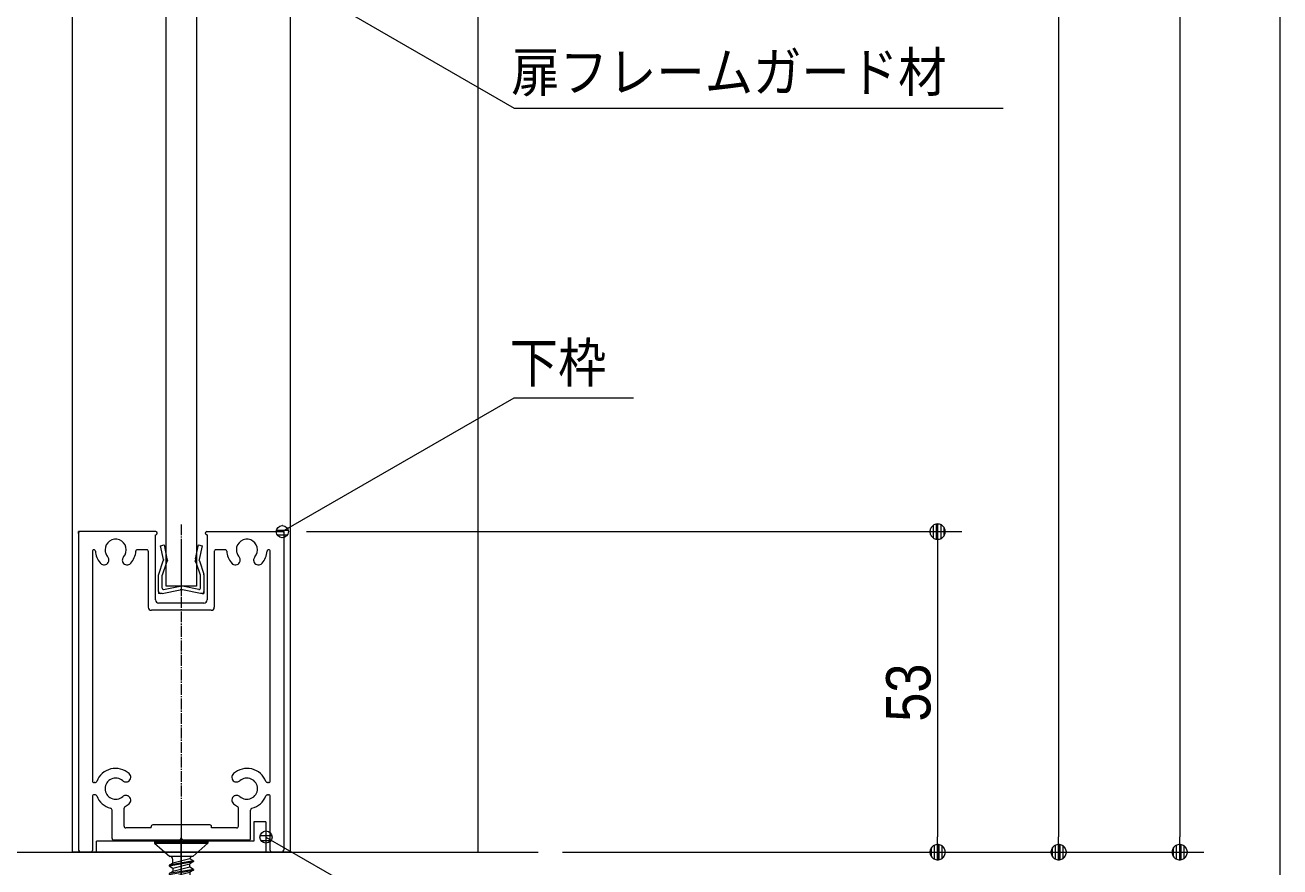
# Model space of a CAD drawing. Units: millimetres, scale not verified. Extents: x -6062 to 6062, y -3045 to 3045.
# Drawn here: x 1176 to 2212, y -1912 to -1216 of the extents above; entities that cross this region are included whole.
import ezdxf
from ezdxf.enums import TextEntityAlignment as Align

# ---------------------------------------------------------------- set-up
doc = ezdxf.new("R2010")
doc.units = ezdxf.units.MM
doc.header["$LTSCALE"] = 20
doc.linetypes.add('CHAIN2', pattern=[12, 9, -1, 1, -1])
for name, color, linetype, lineweight in [('0-1_0', 7, 'Continuous', 9), ('0-2_2寸法-1', 7, 'Continuous', 9), ('0-3_2寸法-3', 7, 'Continuous', 9), ('0-4_3一般', 7, 'Continuous', 9), ('0-5_1図面枠', 7, 'Continuous', 9)]:
    doc.layers.add(name, color=color, linetype=linetype, lineweight=lineweight)
doc.styles.add('ＭＳ ゴシック', font='')
doc.styles.add('ＭＳ Ｐゴシック', font='')
doc.styles.get('ＭＳ ゴシック').set_extended_font_data('MS Gothic')
doc.styles.get('ＭＳ Ｐゴシック').set_extended_font_data('MS PGothic')

# ---------------------------------------------------------------- blocks, each defined once
blk = doc.blocks.new('グループ-57')
at = {"layer": '0-4_3一般'}
blk.add_line((47343.7, -38000), (67743.7, -38000), dxfattribs=at)
blk = doc.blocks.new('グループ-107')
at = {"layer": '0-4_3一般'}
for p, q in [((60043.7, -38000), (60043.7, 21004.9)), ((63643.7, 21004.9), (63643.7, -38000)), ((61843.7, -37327.7), (61843.7, -39027.7)), ((63643.7, -38000), (60043.7, -38000))]:
    blk.add_line(p, q, dxfattribs=at)
blk.add_lwpolyline([(62093.7, 16604.9), (62093.7, -33600), (61593.7, -33600), (61593.7, 16604.9)], close=True, dxfattribs=at)
blk = doc.blocks.new('グループ-108')
at = {"layer": '0-4_3一般'}
for p, q in [((61500, -32932.4), (61558.7, -32920)), ((61548, -33159.5), (61500, -32932.4)), ((61558.7, -32920), (61606.7, -33147.1)), ((62080.6, -33147.1), (62128.7, -32920)), ((62128.7, -32920), (62187.4, -32932.4)), ((62187.4, -32932.4), (62139.3, -33159.5)), ((61545, -33184.8), (61550.8, -33172.6)), ((61548, -33159.5), (61550.8, -33172.6)), ((61599.3, -33210.5), (61613.7, -33180)), ((61606.7, -33147.1), (61613.7, -33180)), ((61843.7, -33000), (61843.7, -33752)), ((62080.6, -33147.1), (62073.7, -33180)), ((62088, -33210.5), (62073.7, -33180)), ((62139.3, -33159.5), (62136.5, -33172.6)), ((62142.3, -33184.8), (62136.5, -33172.6)), ((61471.5, -33400.5), (61545, -33184.8)), ((61599.3, -33210.5), (61528.7, -33420)), ((62158.7, -33420), (62088, -33210.5)), ((62142.3, -33184.8), (62215.8, -33400.5)), ((61468.7, -33690), (61468.7, -33413.3)), ((61528.7, -33635.8), (61528.7, -33420)), ((62158.7, -33635.8), (62158.7, -33420)), ((62218.7, -33413.3), (62218.7, -33690)), ((61468.7, -33690), (61468.7, -33720)), ((61498.7, -33720), (61468.7, -33720)), ((61528.7, -33720), (61498.7, -33720)), ((61528.7, -33720), (61825, -33661.8)), ((61552.4, -33655.5), (61825, -33601.8)), ((62134.9, -33655.5), (61862.3, -33601.8)), ((62158.7, -33720), (61862.3, -33661.8)), ((62188.7, -33720), (62158.7, -33720)), ((62188.7, -33720), (62218.7, -33720)), ((62218.7, -33690), (62218.7, -33720))]:
    blk.add_line(p, q, dxfattribs=at)
for centre, radius, start, end in [((61508.9, -33167.7), 40, 334.72228, 353.33323), ((61508.9, -33167.7), 40, 353.33323, 11.94418), ((61508.9, -33167.7), 100, 334.72228, 353.33323), ((61508.9, -33167.7), 100, 353.33323, 11.94418), ((62178.5, -33167.7), 100, 168.05582, 186.66677), ((62178.5, -33167.7), 100, 186.66677, 205.27772), ((62178.5, -33167.7), 40, 168.05582, 186.66677), ((62178.5, -33167.7), 40, 186.66677, 205.27772), ((61498.7, -33413.3), 30, 167.36114, 180), ((61498.7, -33413.3), 30, 154.72228, 167.36114), ((62188.7, -33413.3), 30, 12.63886, 25.27772), ((62188.7, -33413.3), 30, 0, 12.63886), ((61498.7, -33690), 30, 180, 225), ((61498.7, -33690), 30, 225, 270), ((61548.7, -33635.8), 20, 180, 230.3825), ((61548.7, -33635.8), 20, 230.3825, 280.76501), ((61843.7, -33700), 100, 95.3825, 100.76501), ((61843.7, -33760), 100, 95.3825, 100.76501), ((61843.7, -33700), 100, 90, 95.3825), ((61843.7, -33760), 100, 90, 95.3825), ((61843.7, -33700), 100, 84.6175, 90), ((61843.7, -33760), 100, 84.6175, 90), ((61843.7, -33700), 100, 79.23499, 84.6175), ((61843.7, -33760), 100, 79.23499, 84.6175), ((62138.7, -33635.8), 20, 259.23499, 309.6175), ((62138.7, -33635.8), 20, 309.6175, 0), ((62188.7, -33690), 30, 270, 315), ((62188.7, -33690), 30, 315, 0)]:
    blk.add_arc(centre, radius, start, end, dxfattribs=at)
blk = doc.blocks.new('グループ-110')
at = {"layer": '0-4_3一般'}
for p, q in [((61403.7, -37830), (61403.7, -37850)), ((61403.7, -37830), (62283.7, -37830)), ((61403.7, -37850), (61653.7, -38070)), ((61403.7, -37850), (62283.7, -37850)), ((61843.7, -37810), (61843.7, -37761.7)), ((61843.7, -39153.6), (61843.7, -37810)), ((62033.7, -38070), (62283.7, -37850)), ((62283.7, -37830), (62283.7, -37850)), ((62043.7, -38143.3), (61643.7, -38214)), ((62033.7, -38070), (61653.7, -38070)), ((61703.7, -38179.4), (61703.7, -38120)), ((62043.7, -38143.3), (62043.7, -38156.7)), ((61703.7, -38179.4), (61643.7, -38214)), ((61643.7, -38214), (61643.7, -38227.3)), ((61643.7, -38227.3), (61703.7, -38262)), ((62043.7, -38284.7), (61643.7, -38355.3)), ((61703.7, -38320.7), (61643.7, -38355.3)), ((61643.7, -38355.3), (61643.7, -38368.7)), ((61703.7, -38262), (61983.7, -38191.3)), ((61703.7, -38262), (61703.7, -38320.7)), ((61703.7, -38403.3), (61983.7, -38332.6)), ((61983.7, -38250), (61983.7, -38191.3)), ((61983.7, -38332.6), (61983.7, -38391.4)), ((62043.7, -38284.7), (62043.7, -38298)), ((61643.7, -38368.7), (61703.7, -38403.3)), ((62043.7, -38426), (61643.7, -38496.7)), ((61703.7, -38462), (61643.7, -38496.7)), ((61643.7, -38496.7), (61643.7, -38510)), ((61643.7, -38510), (61703.7, -38544.6)), ((61645.8, -38638), (62043.7, -38567.3)), ((61703.7, -38462), (61703.7, -38403.3)), ((61703.7, -38544.6), (61983.7, -38474)), ((61703.7, -38604.6), (61703.7, -38544.6)), ((61983.7, -38474), (61983.7, -38532.7)), ((62043.7, -38426), (62043.7, -38439.3)), ((62043.7, -38567.3), (62043.7, -38580.7)), ((61703.7, -38604.6), (61645.8, -38638)), ((61645.8, -38638), (61647.7, -38651.3)), ((62043.7, -38580.7), (61647.7, -38651.3)), ((61694.6, -38779.3), (62024.5, -38708.7)), ((61694.6, -38779.3), (61731.2, -38758.2)), ((61759.3, -38826.4), (61956.1, -38758.4)), ((61953.2, -38765.5), (61926.2, -38830.7)), ((62019.2, -38722), (61956.1, -38758.4)), ((61694.6, -38779.3), (61700.9, -38792.7)), ((61759.3, -38826.4), (61700.9, -38792.7)), ((61791.4, -38903.9), (61759.3, -38826.4)), ((61815.6, -38962.2), (61766.8, -38934)), ((61815.6, -38962.2), (61953.5, -38863.3)), ((61843.7, -39030), (61815.6, -38962.2)), ((61895.5, -38904.9), (61843.7, -39030))]:
    blk.add_line(p, q, dxfattribs=at)
for points in [[(61643.7, -38227.3), (62043.7, -38156.7), (61983.7, -38191.3)], [(62043.7, -38143.3), (61983.7, -38108.7), (61703.7, -38179.4)], [(61643.7, -38368.7), (62043.7, -38298), (61983.7, -38332.6)], [(62043.7, -38284.7), (61983.7, -38250), (61703.7, -38320.7)], [(61643.7, -38510), (62043.7, -38439.3), (61983.7, -38474)], [(62043.7, -38426), (61983.7, -38391.4), (61703.7, -38462)], [(62043.7, -38567.3), (61983.7, -38532.7), (61703.7, -38604.6)], [(61647.7, -38651.3), (61710.8, -38687.8), (61983.7, -38612.4), (62043.7, -38580.7)], [(62024.5, -38708.7), (62019.2, -38722), (61700.9, -38792.7)], [(62024.5, -38708.7), (61977.6, -38681.6), (61731.2, -38758.2)], [(61760.6, -38920.7), (61926.2, -38830.7), (61959.7, -38850)]]:
    blk.add_lwpolyline(points, dxfattribs=at)
blk.add_lwpolyline([(61959.7, -38850), (61760.6, -38920.7), (61766.8, -38934), (61953.5, -38863.3)], close=True, dxfattribs=at)
for centre, radius, start, end in [((61653.7, -38120), 50, 45, 90), ((61653.7, -38120), 50, 0, 45), ((62033.7, -38120), 50, 128.85337, 167.70674), ((62033.7, -38120), 50, 90, 128.85337), ((62103.7, -38612.4), 400, 190.85321, 196.29264), ((62103.7, -38612.4), 400, 196.29264, 201.73206), ((61583.7, -38612.4), 400, 337.5, 338.04607), ((61583.7, -38612.4), 400, 338.04607, 338.59214), ((61583.7, -38612.4), 400, 350.04076, 355.02038), ((61583.7, -38612.4), 400, 355.02038, 0)]:
    blk.add_arc(centre, radius, start, end, dxfattribs=at)
blk = doc.blocks.new('グループ-112')
at = {"layer": '0-4_3一般'}
for p, q in [((60173.7, -32700), (60143.7, -32700)), ((60143.7, -32730), (60143.7, -32700)), ((60143.7, -32730), (60143.7, -37950)), ((61423.7, -32700), (60173.7, -32700)), ((61418.7, -32750), (61423.7, -32750)), ((61418.7, -33830), (61418.7, -32750)), ((61443.7, -32700), (61443.9, -32700)), ((61443.7, -32730), (61443.7, -32720)), ((62243.7, -32730), (62243.7, -32720)), ((62263.7, -32700), (63513.7, -32700)), ((62268.7, -32750), (62263.7, -32750)), ((62268.7, -32750), (62268.7, -33830)), ((63513.7, -32700), (63543.7, -32700)), ((63543.7, -32730), (63543.7, -32700)), ((63543.7, -37950), (63543.7, -32730)), ((61298.7, -32970), (61298.7, -32970)), ((60373.7, -33025), (60373.7, -36820)), ((60398.7, -33000), (60399.5, -33000)), ((61273.7, -33000), (61117.8, -33000)), ((61298.7, -33025), (61298.7, -33950)), ((62388.7, -33025), (62388.7, -33950)), ((62569.5, -33000), (62413.7, -33000)), ((63287.8, -33000), (63288.7, -33000)), ((63313.7, -36820), (63313.7, -33025)), ((62338.7, -34000), (61348.7, -34000)), ((62218.7, -33880), (61468.7, -33880)), ((60417.6, -36850), (60403.7, -36850)), ((63283.7, -36850), (63269.7, -36850)), ((60373.7, -37080), (60373.7, -37970)), ((60417.6, -37050), (60403.7, -37050)), ((63269.7, -37050), (63283.7, -37050)), ((63313.7, -37970), (63313.7, -37080)), ((60698.7, -37775), (60698.7, -37303.7)), ((60898.7, -37570), (60898.7, -37273)), ((62788.7, -37570), (62788.7, -37273)), ((62988.7, -37775), (62988.7, -37303.7)), ((61343.7, -37600), (60928.7, -37600)), ((61343.7, -37600), (61343.7, -37580)), ((62318.7, -37550), (61373.7, -37550)), ((62343.7, -37600), (62343.7, -37575)), ((62758.7, -37600), (62343.7, -37600)), ((61813.7, -37800), (60723.7, -37800)), ((61843.7, -37770), (61813.7, -37800)), ((61843.7, -37770), (61843.7, -37982.6)), ((61843.7, -37770), (61873.7, -37800)), ((62963.7, -37800), (61873.7, -37800)), ((60343.7, -38000), (60193.7, -38000)), ((63493.7, -38000), (63343.7, -38000))]:
    blk.add_line(p, q, dxfattribs=at)
at = {"layer": '0-4_3一般', "linetype": 'CHAIN2'}
blk.add_line((61843.7, -32579.3), (61843.7, -37770), dxfattribs=at)
at = {"layer": '0-4_3一般'}
for centre, radius, start, end in [((60173.7, -32730), 30, 135, 180), ((60173.7, -32730), 30, 90, 135), ((61423.7, -32720), 20, 45, 90), ((61423.7, -32730), 20, 270, 315), ((61423.7, -32720), 20, 0, 45), ((61423.7, -32730), 20, 315, 0), ((62263.7, -32720), 20, 135, 180), ((62263.7, -32730), 20, 180, 225), ((62263.7, -32720), 20, 90, 135), ((62263.7, -32730), 20, 225, 270), ((63513.7, -32730), 30, 45, 90), ((63513.7, -32730), 30, 0, 45), ((60758.7, -33000), 175, 124.57097, 180), ((60758.7, -33000), 175, 69.14194, 124.57097), ((60758.7, -33000), 175, 13.71292, 69.14194), ((60758.7, -33000), 175, 318.28389, 13.71292), ((62928.7, -33000), 175, 124.57097, 180), ((62928.7, -33000), 175, 69.14194, 124.57097), ((62928.7, -33000), 175, 13.71292, 69.14194), ((62928.7, -33000), 175, 318.28389, 13.71292), ((60398.7, -33025), 25, 135, 180), ((60398.7, -33025), 25, 90, 135), ((60399.5, -33025), 25, 46.99104, 90), ((60399.5, -33025), 25, 3.98208, 46.99104), ((60758.7, -33000), 335, 183.98208, 201.88695), ((60758.7, -33000), 335, 201.88695, 219.79182), ((60758.7, -33000), 175, 180, 200.85806), ((60758.7, -33000), 175, 200.85806, 221.71611), ((60568.3, -33169.7), 80, 5.85806, 41.71611), ((60568.3, -33169.7), 80, 330, 5.85806), ((60949, -33169.7), 80, 174.14194, 210), ((60949, -33169.7), 80, 138.28389, 174.14194), ((60758.7, -33000), 335, 318.28389, 337.15091), ((60758.7, -33000), 335, 337.15091, 356.01792), ((61117.8, -33025), 25, 133.00896, 176.01792), ((61117.8, -33025), 25, 90, 133.00896), ((61273.7, -33025), 25, 45, 90), ((61273.7, -33025), 25, 0, 45), ((62413.7, -33025), 25, 135, 180), ((62413.7, -33025), 25, 90, 135), ((62569.5, -33025), 25, 46.99104, 90), ((62569.5, -33025), 25, 3.98208, 46.99104), ((62928.7, -33000), 335, 183.98208, 201.88695), ((62928.7, -33000), 335, 201.88695, 219.79182), ((62928.7, -33000), 175, 180, 200.85806), ((62928.7, -33000), 175, 200.85806, 221.71611), ((62738.3, -33169.7), 80, 5.85806, 41.71611), ((62738.3, -33169.7), 80, 330, 5.85806), ((63119, -33169.7), 80, 174.14194, 210), ((63119, -33169.7), 80, 138.28389, 174.14194), ((62928.7, -33000), 335, 318.28389, 337.15091), ((62928.7, -33000), 335, 337.15091, 356.01792), ((63287.8, -33025), 25, 133.00896, 176.01792), ((63287.8, -33025), 25, 90, 133.00896), ((63288.7, -33025), 25, 45, 90), ((63288.7, -33025), 25, 0, 45), ((60758.7, -33000), 335, 219.79182, 220.75396), ((60758.7, -33000), 335, 219.79182, 220.75396), ((60758.7, -33000), 335, 220.75396, 221.71611), ((60758.7, -33000), 335, 220.75396, 221.71611), ((60568.3, -33169.7), 80, 221.71611, 275.85806), ((60568.3, -33169.7), 80, 275.85806, 330), ((60949, -33169.7), 80, 210, 264.14194), ((60949, -33169.7), 80, 264.14194, 318.28389), ((62928.7, -33000), 335, 219.79182, 220.75396), ((62928.7, -33000), 335, 219.79182, 220.75396), ((62928.7, -33000), 335, 220.75396, 221.71611), ((62928.7, -33000), 335, 220.75396, 221.71611), ((62738.3, -33169.7), 80, 221.71611, 275.85806), ((62738.3, -33169.7), 80, 275.85806, 330), ((63119, -33169.7), 80, 210, 264.14194), ((63119, -33169.7), 80, 264.14194, 318.28389), ((61348.7, -33950), 50, 180, 225), ((61348.7, -33950), 50, 225, 270), ((61468.7, -33830), 50, 180, 225), ((61468.7, -33830), 50, 225, 270), ((62218.7, -33830), 50, 270, 315), ((62218.7, -33830), 50, 315, 0), ((62338.7, -33950), 50, 270, 315), ((62338.7, -33950), 50, 315, 0), ((60758.7, -36950), 335, 103.70953, 159.13518), ((60758.7, -36950), 335, 48.28389, 103.70953), ((60928.4, -36759.7), 80, 354.14194, 48.28389), ((62759, -36759.7), 80, 131.71611, 185.85806), ((62928.7, -36950), 335, 76.29047, 131.71611), ((62928.7, -36950), 335, 20.86482, 76.29047), ((60403.7, -36820), 30, 180, 225), ((60403.7, -36820), 30, 225, 270), ((60417.6, -36820), 30, 270, 304.56759), ((60417.6, -36820), 30, 304.56759, 339.13518), ((60758.7, -36950), 175, 114.14194, 180), ((60758.7, -36950), 175, 48.28389, 114.14194), ((60928.4, -36759.7), 80, 228.28389, 264.14194), ((60928.4, -36759.7), 80, 264.14194, 300), ((60928.4, -36759.7), 80, 300, 354.14194), ((62759, -36759.7), 80, 185.85806, 240), ((62759, -36759.7), 80, 240, 275.85806), ((62759, -36759.7), 80, 275.85806, 311.71611), ((62928.7, -36950), 175, 65.85806, 131.71611), ((62928.7, -36950), 175, 0, 65.85806), ((63269.7, -36820), 30, 200.86482, 235.43241), ((63269.7, -36820), 30, 235.43241, 270), ((63283.7, -36820), 30, 270, 315), ((63283.7, -36820), 30, 315, 0), ((60403.7, -37080), 30, 135, 180), ((60403.7, -37080), 30, 90, 135), ((60417.6, -37080), 30, 55.43241, 90), ((60417.6, -37080), 30, 20.86482, 55.43241), ((60758.7, -36950), 335, 200.86482, 228.29494), ((60758.7, -36950), 175, 180, 245.85806), ((60758.7, -36950), 175, 245.85806, 311.71611), ((60928.4, -37140.3), 80, 95.85806, 131.71611), ((60928.4, -37140.3), 80, 60, 95.85806), ((60928.4, -37140.3), 80, 5.85806, 60), ((62759, -37140.3), 80, 120, 174.14194), ((62759, -37140.3), 80, 84.14194, 120), ((62759, -37140.3), 80, 48.28389, 84.14194), ((62928.7, -36950), 175, 228.28389, 294.14194), ((62928.7, -36950), 175, 294.14194, 0), ((62928.7, -36950), 335, 311.70506, 339.13518), ((63269.7, -37080), 30, 124.56759, 159.13518), ((63269.7, -37080), 30, 90, 124.56759), ((63283.7, -37080), 30, 45, 90), ((63283.7, -37080), 30, 0, 45), ((60758.7, -36950), 335, 228.29494, 255.72505), ((60668.7, -37303.7), 30, 37.86252, 75.72505), ((60668.7, -37303.7), 30, 0, 37.86252), ((60928.7, -37273), 30, 148.8795, 180), ((60928.7, -37273), 30, 117.75899, 148.8795), ((60758.7, -36950), 335, 297.75899, 304.73755), ((60758.7, -36950), 335, 304.73755, 311.71611), ((60928.4, -37140.3), 80, 311.71611, 5.85806), ((62759, -37140.3), 80, 174.14194, 228.28389), ((62928.7, -36950), 335, 228.28389, 235.26245), ((62928.7, -36950), 335, 235.26245, 242.24101), ((62758.7, -37273), 30, 31.1205, 62.24101), ((62758.7, -37273), 30, 0, 31.1205), ((63018.7, -37303.7), 30, 142.13748, 180), ((63018.7, -37303.7), 30, 104.27495, 142.13748), ((62928.7, -36950), 335, 284.27495, 311.70506), ((60928.7, -37570), 30, 180, 225), ((60928.7, -37570), 30, 225, 270), ((61373.7, -37580), 30, 135, 180), ((61373.7, -37580), 30, 90, 135), ((62318.7, -37575), 25, 45, 90), ((62318.7, -37575), 25, 0, 45), ((62758.7, -37570), 30, 270, 315), ((62758.7, -37570), 30, 315, 0), ((60723.7, -37775), 25, 180, 225), ((60723.7, -37775), 25, 225, 270), ((62963.7, -37775), 25, 270, 315), ((62963.7, -37775), 25, 315, 0), ((60193.7, -37950), 50, 180, 225), ((60193.7, -37950), 50, 225, 270), ((60343.7, -37970), 30, 270, 315), ((60343.7, -37970), 30, 315, 0), ((63343.7, -37970), 30, 180, 225), ((63343.7, -37970), 30, 225, 270), ((63493.7, -37950), 50, 270, 315), ((63493.7, -37950), 50, 315, 0)]:
    blk.add_arc(centre, radius, start, end, dxfattribs=at)
blk = doc.blocks.new('グループ-115')
at = {"layer": '0-4_3一般'}
for p, q in [((63043.7, -37500), (63043.7, -37820)), ((63243.7, -37500), (63043.7, -37500)), ((63243.7, -37500), (63243.7, -38000)), ((63043.7, -37820), (60443.7, -37820)), ((60443.7, -38000), (60443.7, -37820)), ((61843.7, -37748.3), (61843.7, -38148.3)), ((63243.7, -38000), (60443.7, -38000))]:
    blk.add_line(p, q, dxfattribs=at)
blk = doc.blocks.new('グループ-122')
at = {"layer": '0-4_3一般'}
for name in ['グループ-107', 'グループ-112', 'グループ-108', 'グループ-115', 'グループ-110']:
    blk.add_blockref(name, (0, 0), dxfattribs=at)
blk = doc.blocks.new('グループ-124')
at = {"layer": '0-4_3一般'}
blk.add_line((66743.7, 21804.9), (66743.7, -38000), dxfattribs=at)
for name in ['グループ-122', 'グループ-57']:
    blk.add_blockref(name, (0, 0), dxfattribs=at)
blk = doc.blocks.new('_Dot')
at = {"layer": '0-1_0'}
for p, q in [((-10, 0), (-20, 0)), ((9.78, 2), (-9.78, 2)), ((7.99, 6), (-7.99, 6)), ((9.16, -3.98), (-9.16, -3.98)), ((6, -7.98), (-6, -7.98))]:
    blk.add_line(p, q, dxfattribs=at)
for points in [[(10, 0), (9.92, 1.25), (9.69, 2.49), (9.3, 3.68), (8.76, 4.82), (8.09, 5.88), (7.29, 6.85), (6.37, 7.71), (5.36, 8.44), (4.26, 9.05), (3.09, 9.51), (1.87, 9.82), (0.63, 9.98), (-0.63, 9.98), (-1.87, 9.82), (-3.09, 9.51), (-4.26, 9.05), (-5.36, 8.44), (-6.37, 7.71), (-7.29, 6.85), (-8.09, 5.88), (-8.76, 4.82), (-9.3, 3.68), (-9.69, 2.49), (-9.92, 1.25), (-10, 0), (0, 0)], [(-10, 0), (-9.92, -1.25), (-9.69, -2.49), (-9.3, -3.68), (-8.76, -4.82), (-8.09, -5.88), (-7.29, -6.85), (-6.37, -7.71), (-5.36, -8.44), (-4.26, -9.05), (-3.09, -9.51), (-1.87, -9.82), (-0.63, -9.98), (0.63, -9.98), (1.87, -9.82), (3.09, -9.51), (4.26, -9.05), (5.36, -8.44), (6.37, -7.71), (7.29, -6.85), (8.09, -5.88), (8.76, -4.82), (9.3, -3.68), (9.69, -2.49), (9.92, -1.25), (10, 0), (0, 0)]]:
    blk.add_lwpolyline(points, close=True, dxfattribs=at)
blk = doc.blocks.new('グループ-130')
at = {"layer": '0-5_1図面枠'}
blk.add_lwpolyline([(-80000, 55400), (80000, 55400), (80000, -55400), (-80000, -55400)], close=True, dxfattribs=at)
blk = doc.blocks.new('図面枠')
at = {"layer": '0-5_1図面枠'}
blk.add_blockref('グループ-130', (0, 0), dxfattribs=at)

msp = doc.modelspace()

# ---------------------------------------------------------------- linework, layer by layer
at = {"layer": '0-2_2寸法-1'}
for p, q in [((2129.68, 1077.53), (2129.68, -1887.29)), ((2029.68, 1037.53), (2029.68, -1887.29)), ((1408.18, -1635), (1949.68, -1635)), ((1929.68, -1647.71), (1929.68, -1887.29)), ((1619.68, -1900), (1949.68, -1900)), ((1949.68, -1900), (2049.68, -1900)), ((2049.68, -1900), (2149.68, -1900))]:
    msp.add_line(p, q, dxfattribs=at)
at = {"layer": '0-3_2寸法-3'}
for p, q in [((1393.08, -1634.01), (1383.29, -1634.01)), ((1392.18, -1638.01), (1384.19, -1638.01)), ((1388.36, -1630.01), (1388.01, -1630.01)), ((1388.36, -1630.01), (1388.01, -1630.01)), ((1379.58, -1886.51), (1369.79, -1886.51)), ((1374.86, -1882.51), (1374.51, -1882.51)), ((1374.86, -1882.51), (1374.51, -1882.51)), ((1378.68, -1890.51), (1370.69, -1890.51))]:
    msp.add_line(p, q, dxfattribs=at)
for points in [[(978.18, -937.5), (1579.68, -1284.78), (1983.86, -1284.78)], [(1388.18, -1635), (1579.68, -1524.44), (1678.46, -1524.44)], [(1374.68, -1887.5), (1569.54, -2000), (1767.09, -2000)]]:
    msp.add_lwpolyline(points, dxfattribs=at)
for centre in [(1388.18, -1635), (1388.18, -1635), (1374.68, -1887.5), (1374.68, -1887.5)]:
    msp.add_circle(centre, 5.01, dxfattribs=at)

# ---------------------------------------------------------------- block references
at = {"layer": '0-2_2寸法-1', "xscale": 0.6356201, "yscale": 0.6356201}
for p, rotation in [((1929.68, -1635), 90), ((1929.68, -1900), 270), ((2029.68, -1900), 270), ((2129.68, -1900), 270)]:
    msp.add_blockref('_Dot', p, dxfattribs=dict(at, rotation=rotation))
at = {"layer": '0-4_3一般', "xscale": 0.05, "yscale": 0.05}
msp.add_blockref('グループ-124', (-1787.5, 0), dxfattribs=at)
at = {"layer": '0-5_1図面枠', "xscale": 0.05, "yscale": 0.05}
msp.add_blockref('図面枠', (-1787.5, 0), dxfattribs=at)

# ---------------------------------------------------------------- texts
at = {"layer": '0-2_2寸法-1', "style": 'ＭＳ Ｐゴシック', "width": 0.9}
msp.add_text('53', height=36.66, rotation=90, dxfattribs=at).set_placement((1934.74, -1792.09), align=Align.BOTTOM_LEFT)
at = {"layer": '0-3_2寸法-3', "style": 'ＭＳ ゴシック', "width": 0.9}
for s, p in [('扉フレームガード材', (1577.38, -1281.03)), ('下枠', (1576.03, -1521.27))]:
    msp.add_text(s, height=32.55, dxfattribs=at).set_placement(p, align=Align.BOTTOM_LEFT)

doc.saveas('drawing.dxf')
